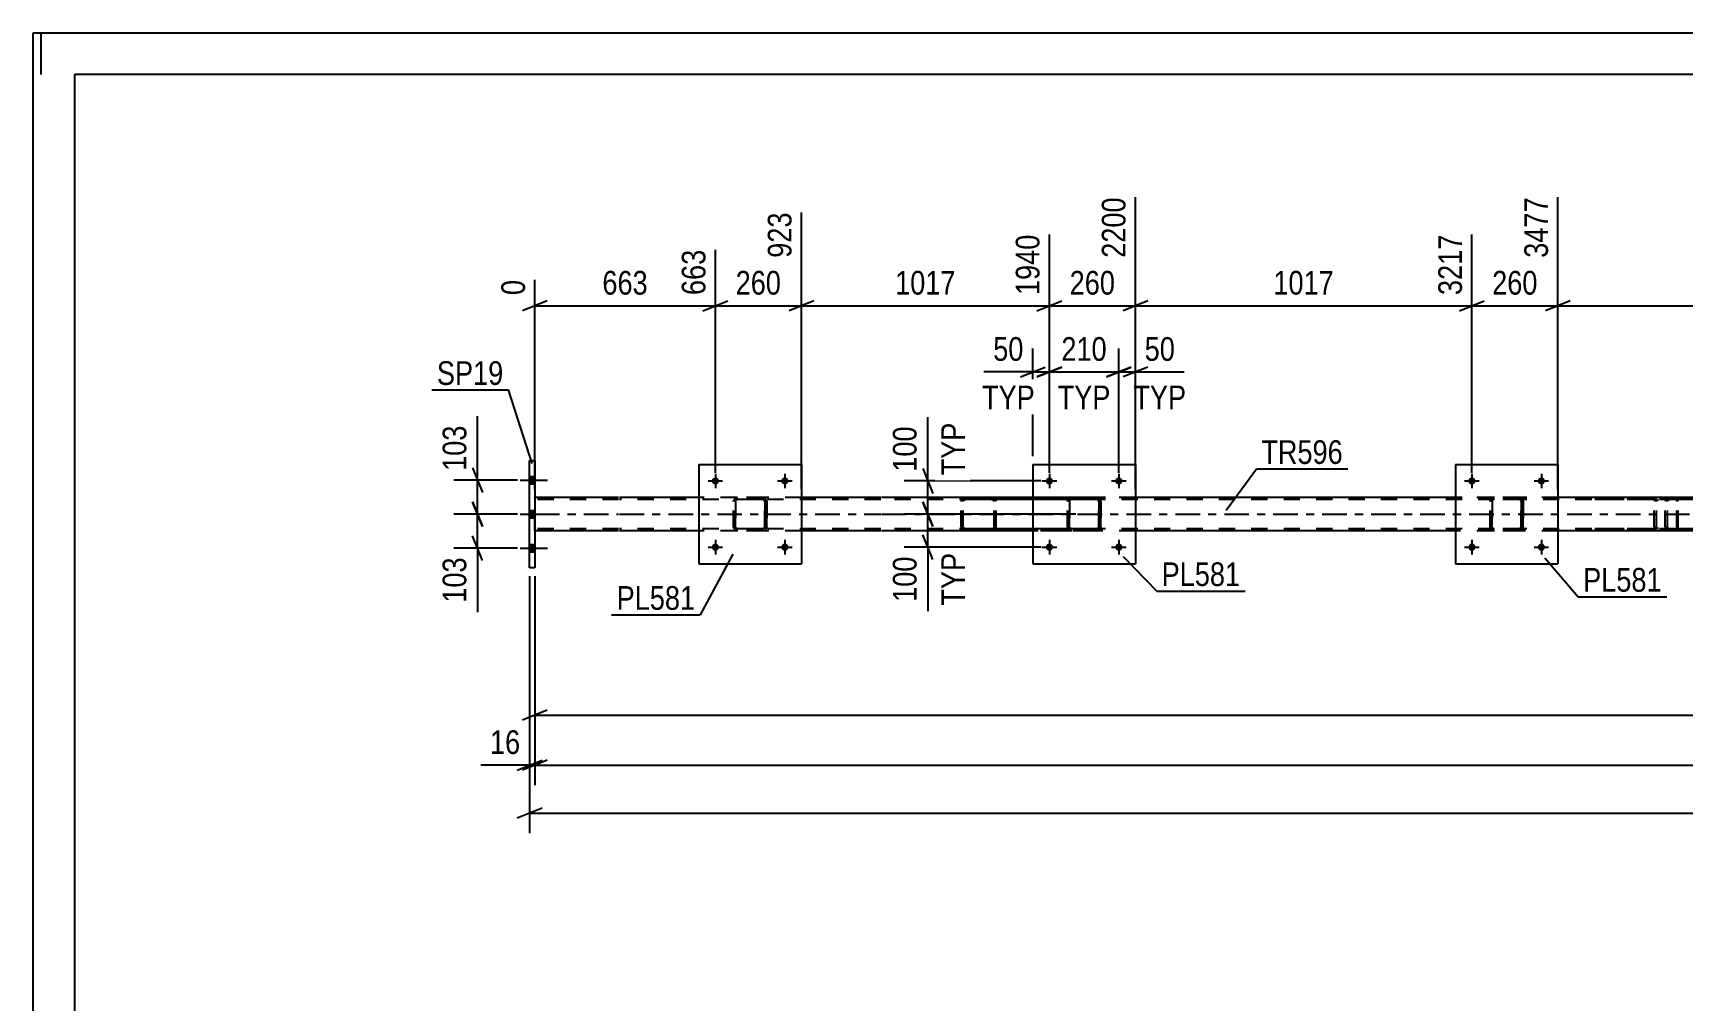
# Model space of a CAD drawing. Header units: millimetres. Extents: x -45 to 796, y -418 to 176.
# Drawn here: x -45.3 to 154.2, y 59 to 176 of the extents above; entities that cross this region are included whole.
import ezdxf

# ---------------------------------------------------------------- set-up
doc = ezdxf.new("R2010")
doc.units = ezdxf.units.MM
doc.linetypes.add('DXK_LINE_DOT2', pattern=[3.9198, 1.9599, -1.9599])
doc.linetypes.add('DXK_LINE_DOT3', pattern=[5.9187, 2.979, -0.9799, 0.9799, -0.9799])
doc.styles.add('Arial Narrow', font='ARIALN.TTF', dxfattribs={"height": 0.2})

# ---------------------------------------------------------------- blocks, each defined once
blk = doc.blocks.new('Unknown-122568648-1133')
at = {"color": 5, "linetype": 'Continuous'}
for p, q in [((795.73, 175.95), (-45.27, 175.95)), ((-45.27, 175.95), (-45.27, -418.05)), ((-44.27, 170.95), (-44.27, 175.95)), ((790.73, 170.95), (-40.27, 170.95)), ((-40.27, 170.95), (-40.27, -413.05))]:
    blk.add_line(p, q, dxfattribs=at)
blk = doc.blocks.new('Bolt-122568648-3935 - 3869')
at = {"linetype": 'Continuous'}
for points in [[(78.05, 121.82, -1), (77.17, 121.82, -1)], [(86.45, 121.82, -1), (85.57, 121.82, -1)]]:
    blk.add_hatch(color=1, dxfattribs=at).paths.add_polyline_path(points)
at = {"color": 1, "linetype": 'Continuous'}
for p, q in [((76.73, 121.82), (78.49, 121.82)), ((77.61, 122.7), (77.61, 120.94)), ((85.13, 121.82), (86.89, 121.82)), ((86.01, 122.7), (86.01, 120.94))]:
    blk.add_line(p, q, dxfattribs=at)
blk = doc.blocks.new('Bolt-122568648-3936 - 3869')
at = {"linetype": 'Continuous'}
for points in [[(78.05, 113.82, -1), (77.17, 113.82, -1)], [(86.45, 113.82, -1), (85.57, 113.82, -1)]]:
    blk.add_hatch(color=1, dxfattribs=at).paths.add_polyline_path(points)
at = {"color": 1, "linetype": 'Continuous'}
for p, q in [((76.73, 113.82), (78.49, 113.82)), ((77.61, 114.7), (77.61, 112.94)), ((85.13, 113.82), (86.89, 113.82)), ((86.01, 114.7), (86.01, 112.94))]:
    blk.add_line(p, q, dxfattribs=at)
blk = doc.blocks.new('Part-122568648-4022 - 3869')
at = {"color": 2, "linetype": 'Continuous'}
for p, q in [((25.53, 119.81), (15.41, 119.81)), ((35.23, 119.81), (25.63, 119.81)), ((57.23, 119.81), (47.63, 119.81)), ((75.61, 119.81), (57.33, 119.81)), ((126.69, 119.81), (88.01, 119.81)), ((177.77, 119.81), (139.09, 119.81)), ((25.53, 115.81), (15.41, 115.81)), ((35.23, 115.81), (25.63, 115.81)), ((57.23, 115.81), (47.63, 115.81)), ((75.61, 115.81), (57.33, 115.81)), ((126.69, 115.81), (88.01, 115.81)), ((177.77, 115.81), (139.09, 115.81))]:
    blk.add_line(p, q, dxfattribs=at)
at = {"color": 7, "linetype": 'DXK_LINE_DOT2'}
for p, q in [((15.41, 115.81), (15.41, 119.81)), ((47.63, 119.81), (35.23, 119.81)), ((699.79, 119.81), (75.61, 119.81)), ((88.01, 119.81), (75.61, 119.81)), ((139.09, 119.81), (126.69, 119.81)), ((25.53, 119.57), (15.41, 119.57)), ((57.23, 119.57), (25.63, 119.57)), ((699.79, 119.57), (57.33, 119.57)), ((25.53, 116.05), (15.41, 116.05)), ((57.23, 116.05), (25.63, 116.05)), ((47.63, 115.81), (35.23, 115.81)), ((699.79, 116.05), (57.33, 116.05)), ((88.01, 115.81), (75.61, 115.81)), ((139.09, 115.81), (126.69, 115.81))]:
    blk.add_line(p, q, dxfattribs=at)
at = {"color": 7, "linetype": 'DXK_LINE_DOT3'}
for p, q in [((15.41, 117.81), (25.53, 117.81)), ((25.63, 117.81), (57.23, 117.81)), ((57.33, 117.81), (699.79, 117.81))]:
    blk.add_line(p, q, dxfattribs=at)
blk = doc.blocks.new('Part-122568648-3990 - 3869')
at = {"color": 2, "linetype": 'Continuous'}
for p, q in [((14.77, 124.31), (15.41, 124.31)), ((14.77, 111.31), (14.77, 124.31)), ((15.41, 124.31), (15.41, 111.31)), ((15.41, 111.31), (14.77, 111.31))]:
    blk.add_line(p, q, dxfattribs=at)
blk = doc.blocks.new('Part-122568648-3991 - 3869')
at = {"color": 7, "linetype": 'DXK_LINE_DOT2'}
for p, q in [((67.44, 119.81), (67.24, 119.78)), ((82.42, 119.81), (67.44, 119.81)), ((70.87, 119.78), (70.67, 119.81)), ((66.96, 119.5), (66.93, 119.33)), ((66.93, 116.29), (66.93, 119.33)), ((66.96, 119.52), (66.96, 119.5)), ((67.18, 119.33), (67.2, 119.43)), ((67.18, 116.29), (67.18, 119.33)), ((67.2, 119.43), (67.26, 119.5)), ((67.26, 119.5), (67.34, 119.56)), ((67.34, 119.56), (67.44, 119.57)), ((82.42, 119.57), (67.44, 119.57)), ((70.67, 119.57), (70.77, 119.56)), ((70.77, 119.56), (70.85, 119.5)), ((70.85, 119.5), (70.91, 119.43)), ((70.91, 119.43), (70.93, 119.33)), ((70.93, 116.29), (70.93, 119.33)), ((71.15, 119.5), (71.14, 119.52)), ((71.18, 119.33), (71.15, 119.5)), ((71.18, 116.29), (71.18, 119.33)), ((66.93, 116.29), (66.95, 116.2)), ((66.95, 116.2), (66.96, 116.11)), ((67.2, 116.2), (67.18, 116.29)), ((67.26, 116.13), (67.2, 116.2)), ((67.24, 115.85), (67.44, 115.81)), ((67.34, 116.07), (67.26, 116.13)), ((67.44, 116.05), (67.34, 116.07)), ((82.42, 116.05), (67.44, 116.05)), ((82.42, 115.81), (67.44, 115.81)), ((70.77, 116.07), (70.67, 116.05)), ((70.67, 115.81), (70.87, 115.85)), ((70.85, 116.13), (70.77, 116.07)), ((70.91, 116.2), (70.85, 116.13)), ((70.93, 116.29), (70.91, 116.2)), ((71.14, 116.11), (71.16, 116.2)), ((71.16, 116.2), (71.18, 116.29))]:
    blk.add_line(p, q, dxfattribs=at)
for centre, start, end in [((67.42, 119.31), 110.7583, 155.68), ((70.69, 119.31), 24.32, 69.2417), ((67.42, 116.32), 204.32, 249.2417), ((70.69, 116.32), 290.7583, 335.68)]:
    blk.add_arc(centre, 0.496, start, end, dxfattribs=at)
blk = doc.blocks.new('Bolt-122568648-3933 - 3869')
at = {"linetype": 'Continuous'}
for points in [[(37.67, 121.82, -1), (36.79, 121.82, -1)], [(46.07, 121.82, -1), (45.19, 121.82, -1)]]:
    blk.add_hatch(color=1, dxfattribs=at).paths.add_polyline_path(points)
at = {"color": 1, "linetype": 'Continuous'}
for p, q in [((36.35, 121.82), (38.11, 121.82)), ((37.23, 122.7), (37.23, 120.94)), ((44.75, 121.82), (46.51, 121.82)), ((45.63, 122.7), (45.63, 120.94))]:
    blk.add_line(p, q, dxfattribs=at)
blk = doc.blocks.new('Bolt-122568648-3934 - 3869')
at = {"linetype": 'Continuous'}
for points in [[(37.67, 113.82, -1), (36.79, 113.82, -1)], [(46.07, 113.82, -1), (45.19, 113.82, -1)]]:
    blk.add_hatch(color=1, dxfattribs=at).paths.add_polyline_path(points)
at = {"color": 1, "linetype": 'Continuous'}
for p, q in [((36.35, 113.82), (38.11, 113.82)), ((37.23, 114.7), (37.23, 112.94)), ((44.75, 113.82), (46.51, 113.82)), ((45.63, 114.7), (45.63, 112.94))]:
    blk.add_line(p, q, dxfattribs=at)
blk = doc.blocks.new('Bolt-122568648-3937 - 3869')
at = {"linetype": 'Continuous'}
for points in [[(129.13, 121.82, -1), (128.25, 121.82, -1)], [(137.53, 121.82, -1), (136.65, 121.82, -1)]]:
    blk.add_hatch(color=1, dxfattribs=at).paths.add_polyline_path(points)
at = {"color": 1, "linetype": 'Continuous'}
for p, q in [((127.81, 121.82), (129.57, 121.82)), ((128.69, 122.7), (128.69, 120.94)), ((136.21, 121.82), (137.97, 121.82)), ((137.09, 122.7), (137.09, 120.94))]:
    blk.add_line(p, q, dxfattribs=at)
blk = doc.blocks.new('Part-122568648-4003 - 3869')
at = {"color": 7, "linetype": 'DXK_LINE_DOT2'}
for p, q in [((153.34, 119.81), (141.18, 119.81)), ((151.24, 119.81), (151.05, 119.78)), ((152.06, 119.81), (152.06, 119.57)), ((153.44, 119.78), (153.34, 119.81)), ((153.53, 119.67), (153.44, 119.78)), ((153.34, 119.57), (141.18, 119.57)), ((150.78, 119.5), (150.74, 119.33)), ((150.74, 116.29), (150.74, 119.33)), ((150.78, 119.52), (150.78, 119.5)), ((150.99, 119.33), (151.01, 119.43)), ((150.99, 116.29), (150.99, 119.33)), ((151.01, 119.43), (151.07, 119.5)), ((151.07, 119.5), (151.15, 119.56)), ((151.15, 119.56), (151.24, 119.57)), ((153.34, 119.57), (153.39, 119.56)), ((153.39, 119.56), (153.43, 119.5)), ((153.43, 119.5), (153.46, 119.43)), ((153.46, 119.43), (153.47, 119.33)), ((153.47, 116.29), (153.47, 119.33)), ((153.59, 119.52), (153.53, 119.67)), ((153.61, 119.33), (153.59, 119.52)), ((153.61, 116.29), (153.61, 119.33)), ((153.34, 116.05), (141.18, 116.05)), ((153.34, 115.81), (141.18, 115.81)), ((150.74, 116.29), (150.76, 116.2)), ((150.76, 116.2), (150.78, 116.11)), ((151.01, 116.2), (150.99, 116.29)), ((151.07, 116.13), (151.01, 116.2)), ((151.05, 115.85), (151.24, 115.81)), ((151.15, 116.07), (151.07, 116.13)), ((151.24, 116.05), (151.15, 116.07)), ((152.06, 115.81), (152.06, 116.05)), ((153.39, 116.07), (153.34, 116.05)), ((153.34, 115.81), (153.44, 115.85)), ((153.43, 116.13), (153.39, 116.07)), ((153.46, 116.2), (153.43, 116.13)), ((153.44, 115.85), (153.53, 115.96)), ((153.47, 116.29), (153.46, 116.2)), ((153.53, 115.96), (153.59, 116.11)), ((153.59, 116.11), (153.61, 116.29))]:
    blk.add_line(p, q, dxfattribs=at)
for centre, start, end in [((151.23, 119.32), 111.1941, 156.1506), ((151.23, 116.31), 203.8494, 248.8059)]:
    blk.add_arc(centre, 0.492, start, end, dxfattribs=at)
blk = doc.blocks.new('Bolt-122568648-3961 - 3869')
at = {"linetype": 'Continuous'}
for points in [[(15.41, 121.47), (15.41, 122.35), (14.77, 122.35), (14.77, 121.47)], [(15.41, 121.47), (15.41, 122.35), (14.77, 122.35), (14.77, 121.47)], [(15.41, 121.47), (15.41, 122.35), (14.77, 122.35), (14.77, 121.47)], [(15.41, 117.37), (15.41, 118.25), (14.77, 118.25), (14.77, 117.37)], [(15.41, 117.37), (15.41, 118.25), (14.77, 118.25), (14.77, 117.37)], [(15.41, 113.27), (15.41, 114.15), (14.77, 114.15), (14.77, 113.27)], [(15.41, 113.27), (15.41, 114.15), (14.77, 114.15), (14.77, 113.27)], [(15.41, 113.27), (15.41, 114.15), (14.77, 114.15), (14.77, 113.27)]]:
    blk.add_hatch(color=1, dxfattribs=at).paths.add_polyline_path(points)
at = {"color": 1, "linetype": 'Continuous'}
for p, q in [((13.61, 121.91), (16.93, 121.91)), ((13.61, 121.91), (16.93, 121.91)), ((13.61, 121.91), (16.93, 121.91)), ((14.77, 122.35), (15.41, 122.35)), ((14.77, 122.35), (15.41, 122.35)), ((14.77, 122.35), (15.41, 122.35)), ((14.77, 121.47), (15.41, 121.47)), ((14.77, 121.47), (15.41, 121.47)), ((14.77, 121.47), (15.41, 121.47)), ((13.61, 117.81), (16.93, 117.81)), ((13.61, 117.81), (16.93, 117.81)), ((14.77, 118.25), (15.41, 118.25)), ((14.77, 118.25), (15.41, 118.25)), ((14.77, 117.37), (15.41, 117.37)), ((14.77, 117.37), (15.41, 117.37)), ((13.61, 113.71), (16.93, 113.71)), ((13.61, 113.71), (16.93, 113.71)), ((13.61, 113.71), (16.93, 113.71)), ((14.77, 114.15), (15.41, 114.15)), ((14.77, 114.15), (15.41, 114.15)), ((14.77, 114.15), (15.41, 114.15)), ((14.77, 113.27), (15.41, 113.27)), ((14.77, 113.27), (15.41, 113.27)), ((14.77, 113.27), (15.41, 113.27))]:
    blk.add_line(p, q, dxfattribs=at)
blk = doc.blocks.new('Part-122568648-4058 - 3869')
at = {"color": 2, "linetype": 'Continuous'}
for p, q in [((75.61, 123.81), (75.61, 111.81)), ((75.61, 123.81), (88.01, 123.81)), ((88.01, 123.81), (88.01, 111.81)), ((75.61, 111.81), (88.01, 111.81))]:
    blk.add_line(p, q, dxfattribs=at)
blk = doc.blocks.new('Part-122568648-4028 - 3869')
at = {"color": 7, "linetype": 'DXK_LINE_DOT2'}
for p, q in [((152.57, 119.81), (152.38, 119.78)), ((167.56, 119.81), (152.57, 119.81)), ((156, 119.78), (155.81, 119.81)), ((152.1, 119.5), (152.06, 119.33)), ((152.06, 116.29), (152.06, 119.33)), ((152.1, 119.52), (152.1, 119.5)), ((152.32, 119.33), (152.33, 119.43)), ((152.32, 116.29), (152.32, 119.33)), ((152.33, 119.43), (152.39, 119.5)), ((152.39, 119.5), (152.47, 119.56)), ((152.47, 119.56), (152.57, 119.57)), ((167.56, 119.57), (152.57, 119.57)), ((155.81, 119.57), (155.9, 119.56)), ((155.9, 119.56), (155.99, 119.5)), ((155.99, 119.5), (156.04, 119.43)), ((156.04, 119.43), (156.06, 119.33)), ((156.06, 116.29), (156.06, 119.33)), ((156.28, 119.5), (156.28, 119.52)), ((156.32, 119.33), (156.28, 119.5)), ((156.32, 116.29), (156.32, 119.33)), ((152.06, 116.29), (152.08, 116.2)), ((152.08, 116.2), (152.1, 116.11)), ((152.33, 116.2), (152.32, 116.29)), ((152.39, 116.13), (152.33, 116.2)), ((152.38, 115.85), (152.57, 115.81)), ((152.47, 116.07), (152.39, 116.13)), ((152.57, 116.05), (152.47, 116.07)), ((167.56, 116.05), (152.57, 116.05)), ((167.56, 115.81), (152.57, 115.81)), ((155.9, 116.07), (155.81, 116.05)), ((155.81, 115.81), (156, 115.85)), ((155.99, 116.13), (155.9, 116.07)), ((156.04, 116.2), (155.99, 116.13)), ((156.06, 116.29), (156.04, 116.2)), ((156.28, 116.11), (156.3, 116.2)), ((156.3, 116.2), (156.32, 116.29))]:
    blk.add_line(p, q, dxfattribs=at)
for centre, start, end in [((152.55, 119.31), 110.7583, 155.68), ((155.83, 119.31), 24.32, 69.2417), ((152.55, 116.32), 204.32, 249.2417), ((155.83, 116.32), 290.7583, 335.68)]:
    blk.add_arc(centre, 0.496, start, end, dxfattribs=at)
blk = doc.blocks.new('Part-122568648-4053 - 3869')
at = {"color": 7, "linetype": 'DXK_LINE_DOT2'}
for p, q in [((80.1, 119.78), (80.29, 119.81)), ((80.29, 119.81), (80.1, 119.78)), ((83.33, 119.81), (80.29, 119.81)), ((83.33, 119.81), (83.51, 119.78)), ((83.51, 119.78), (83.33, 119.81)), ((79.81, 119.33), (79.84, 119.52)), ((79.84, 119.52), (79.81, 119.33)), ((79.81, 116.29), (79.81, 119.33)), ((79.81, 119.33), (79.81, 119.33)), ((79.81, 116.29), (79.81, 119.33)), ((80.05, 119.33), (80.06, 119.43)), ((80.05, 119.33), (80.06, 119.43)), ((80.05, 116.29), (80.05, 119.33)), ((80.05, 119.33), (80.05, 119.33)), ((80.05, 119.33), (80.05, 116.29)), ((80.12, 119.5), (80.06, 119.43)), ((80.19, 119.56), (80.12, 119.5)), ((80.29, 119.57), (80.19, 119.56)), ((83.33, 119.57), (80.29, 119.57)), ((83.42, 119.56), (83.33, 119.57)), ((83.5, 119.5), (83.42, 119.56)), ((83.5, 119.5), (83.55, 119.43)), ((83.55, 119.43), (83.57, 119.33)), ((83.57, 119.33), (83.55, 119.43)), ((83.57, 116.29), (83.57, 119.33)), ((83.57, 119.33), (83.57, 119.33)), ((83.57, 119.33), (83.57, 116.29)), ((83.77, 119.52), (83.81, 119.33)), ((83.81, 119.33), (83.77, 119.52)), ((83.81, 116.29), (83.81, 119.33)), ((83.81, 119.33), (83.81, 119.33)), ((83.81, 119.33), (83.81, 116.29)), ((79.81, 116.29), (79.81, 116.29)), ((79.84, 116.11), (79.81, 116.29)), ((79.81, 116.29), (79.84, 116.11)), ((80.05, 116.29), (80.05, 116.29)), ((80.06, 116.2), (80.05, 116.29)), ((80.06, 116.2), (80.05, 116.29)), ((80.12, 116.13), (80.06, 116.2)), ((80.29, 115.81), (80.1, 115.85)), ((80.1, 115.85), (80.29, 115.81)), ((80.19, 116.07), (80.12, 116.13)), ((80.29, 116.05), (80.19, 116.07)), ((83.33, 116.05), (80.29, 116.05)), ((83.33, 115.81), (80.29, 115.81)), ((83.42, 116.07), (83.33, 116.05)), ((83.51, 115.85), (83.33, 115.81)), ((83.33, 115.81), (83.51, 115.85)), ((83.5, 116.13), (83.42, 116.07)), ((83.55, 116.2), (83.5, 116.13)), ((83.57, 116.29), (83.55, 116.2)), ((83.55, 116.2), (83.57, 116.29)), ((83.57, 116.29), (83.57, 116.29)), ((83.81, 116.29), (83.77, 116.11)), ((83.77, 116.11), (83.81, 116.29)), ((83.81, 116.29), (83.81, 116.29))]:
    blk.add_line(p, q, dxfattribs=at)
at = {"color": 7, "linetype": 'DXK_LINE_DOT3'}
blk.add_line((81.81, 117.81), (81.81, 117.81), dxfattribs=at)
at = {"color": 7, "linetype": 'DXK_LINE_DOT2'}
for centre, start, end in [((80.29, 119.33), 112.5, 157.5), ((80.29, 119.33), 112.5, 157.5), ((83.33, 119.33), 22.5, 67.5), ((83.33, 119.33), 22.5, 67.5), ((80.29, 116.29), 202.5, 247.5), ((80.29, 116.29), 202.5, 247.5), ((83.33, 116.29), 292.5, 337.5), ((83.33, 116.29), 292.5, 337.5)]:
    blk.add_arc(centre, 0.48, start, end, dxfattribs=at)
blk = doc.blocks.new('Part-122568648-4103 - 3869')
at = {"color": 7, "linetype": 'DXK_LINE_DOT2'}
for p, q in [((39.72, 119.78), (39.91, 119.81)), ((39.91, 119.81), (39.72, 119.78)), ((42.95, 119.81), (39.91, 119.81)), ((42.95, 119.81), (43.13, 119.78)), ((43.13, 119.78), (42.95, 119.81)), ((39.43, 119.33), (39.46, 119.52)), ((39.46, 119.52), (39.43, 119.33)), ((39.43, 116.29), (39.43, 119.33)), ((39.43, 119.33), (39.43, 119.33)), ((39.43, 116.29), (39.43, 119.33)), ((39.67, 119.33), (39.68, 119.43)), ((39.67, 119.33), (39.68, 119.43)), ((39.67, 116.29), (39.67, 119.33)), ((39.67, 119.33), (39.67, 119.33)), ((39.67, 119.33), (39.67, 116.29)), ((39.74, 119.5), (39.68, 119.43)), ((39.81, 119.56), (39.74, 119.5)), ((39.91, 119.57), (39.81, 119.56)), ((42.95, 119.57), (39.91, 119.57)), ((43.04, 119.56), (42.95, 119.57)), ((43.12, 119.5), (43.04, 119.56)), ((43.12, 119.5), (43.17, 119.43)), ((43.17, 119.43), (43.19, 119.33)), ((43.19, 119.33), (43.17, 119.43)), ((43.19, 116.29), (43.19, 119.33)), ((43.19, 119.33), (43.19, 119.33)), ((43.19, 119.33), (43.19, 116.29)), ((43.39, 119.52), (43.43, 119.33)), ((43.43, 119.33), (43.39, 119.52)), ((43.43, 116.29), (43.43, 119.33)), ((43.43, 119.33), (43.43, 119.33)), ((43.43, 119.33), (43.43, 116.29)), ((39.43, 116.29), (39.43, 116.29)), ((39.46, 116.11), (39.43, 116.29)), ((39.43, 116.29), (39.46, 116.11)), ((39.67, 116.29), (39.67, 116.29)), ((39.68, 116.2), (39.67, 116.29)), ((39.68, 116.2), (39.67, 116.29)), ((39.74, 116.13), (39.68, 116.2)), ((39.91, 115.81), (39.72, 115.85)), ((39.72, 115.85), (39.91, 115.81)), ((39.81, 116.07), (39.74, 116.13)), ((39.91, 116.05), (39.81, 116.07)), ((42.95, 116.05), (39.91, 116.05)), ((42.95, 115.81), (39.91, 115.81)), ((43.04, 116.07), (42.95, 116.05)), ((43.13, 115.85), (42.95, 115.81)), ((42.95, 115.81), (43.13, 115.85)), ((43.12, 116.13), (43.04, 116.07)), ((43.17, 116.2), (43.12, 116.13)), ((43.19, 116.29), (43.17, 116.2)), ((43.17, 116.2), (43.19, 116.29)), ((43.19, 116.29), (43.19, 116.29)), ((43.43, 116.29), (43.39, 116.11)), ((43.39, 116.11), (43.43, 116.29)), ((43.43, 116.29), (43.43, 116.29))]:
    blk.add_line(p, q, dxfattribs=at)
at = {"color": 7, "linetype": 'DXK_LINE_DOT3'}
blk.add_line((41.43, 117.81), (41.43, 117.81), dxfattribs=at)
at = {"color": 7, "linetype": 'DXK_LINE_DOT2'}
for centre, start, end in [((39.91, 119.33), 112.5, 157.5), ((39.91, 119.33), 112.5, 157.5), ((42.95, 119.33), 22.5, 67.5), ((42.95, 119.33), 22.5, 67.5), ((39.91, 116.29), 202.5, 247.5), ((39.91, 116.29), 202.5, 247.5), ((42.95, 116.29), 292.5, 337.5), ((42.95, 116.29), 292.5, 337.5)]:
    blk.add_arc(centre, 0.48, start, end, dxfattribs=at)
blk = doc.blocks.new('Part-122568648-4108 - 3869')
at = {"color": 2, "linetype": 'Continuous'}
for p, q in [((35.23, 123.81), (35.23, 111.81)), ((35.23, 123.81), (47.63, 123.81)), ((47.63, 123.81), (47.63, 111.81)), ((35.23, 111.81), (47.63, 111.81))]:
    blk.add_line(p, q, dxfattribs=at)
blk = doc.blocks.new('Part-122568648-4128 - 3869')
at = {"color": 7, "linetype": 'DXK_LINE_DOT2'}
for p, q in [((131.18, 119.78), (131.37, 119.81)), ((131.37, 119.81), (131.18, 119.78)), ((134.41, 119.81), (131.37, 119.81)), ((134.41, 119.81), (134.59, 119.78)), ((134.59, 119.78), (134.41, 119.81)), ((130.89, 119.33), (130.92, 119.52)), ((130.92, 119.52), (130.89, 119.33)), ((130.89, 116.29), (130.89, 119.33)), ((130.89, 119.33), (130.89, 119.33)), ((130.89, 116.29), (130.89, 119.33)), ((131.13, 119.33), (131.14, 119.43)), ((131.13, 119.33), (131.14, 119.43)), ((131.13, 116.29), (131.13, 119.33)), ((131.13, 119.33), (131.13, 119.33)), ((131.13, 119.33), (131.13, 116.29)), ((131.2, 119.5), (131.14, 119.43)), ((131.27, 119.56), (131.2, 119.5)), ((131.37, 119.57), (131.27, 119.56)), ((134.41, 119.57), (131.37, 119.57)), ((134.5, 119.56), (134.41, 119.57)), ((134.58, 119.5), (134.5, 119.56)), ((134.58, 119.5), (134.63, 119.43)), ((134.63, 119.43), (134.65, 119.33)), ((134.65, 119.33), (134.63, 119.43)), ((134.65, 116.29), (134.65, 119.33)), ((134.65, 119.33), (134.65, 119.33)), ((134.65, 119.33), (134.65, 116.29)), ((134.85, 119.52), (134.89, 119.33)), ((134.89, 119.33), (134.85, 119.52)), ((134.89, 116.29), (134.89, 119.33)), ((134.89, 119.33), (134.89, 119.33)), ((134.89, 119.33), (134.89, 116.29)), ((130.89, 116.29), (130.89, 116.29)), ((130.92, 116.11), (130.89, 116.29)), ((130.89, 116.29), (130.92, 116.11)), ((131.13, 116.29), (131.13, 116.29)), ((131.14, 116.2), (131.13, 116.29)), ((131.14, 116.2), (131.13, 116.29)), ((131.2, 116.13), (131.14, 116.2)), ((131.37, 115.81), (131.18, 115.85)), ((131.18, 115.85), (131.37, 115.81)), ((131.27, 116.07), (131.2, 116.13)), ((131.37, 116.05), (131.27, 116.07)), ((134.41, 116.05), (131.37, 116.05)), ((134.41, 115.81), (131.37, 115.81)), ((134.5, 116.07), (134.41, 116.05)), ((134.59, 115.85), (134.41, 115.81)), ((134.41, 115.81), (134.59, 115.85)), ((134.58, 116.13), (134.5, 116.07)), ((134.63, 116.2), (134.58, 116.13)), ((134.65, 116.29), (134.63, 116.2)), ((134.63, 116.2), (134.65, 116.29)), ((134.65, 116.29), (134.65, 116.29)), ((134.89, 116.29), (134.85, 116.11)), ((134.85, 116.11), (134.89, 116.29)), ((134.89, 116.29), (134.89, 116.29))]:
    blk.add_line(p, q, dxfattribs=at)
at = {"color": 7, "linetype": 'DXK_LINE_DOT3'}
blk.add_line((132.89, 117.81), (132.89, 117.81), dxfattribs=at)
at = {"color": 7, "linetype": 'DXK_LINE_DOT2'}
for centre, start, end in [((131.37, 119.33), 112.5, 157.5), ((131.37, 119.33), 112.5, 157.5), ((134.41, 119.33), 22.5, 67.5), ((134.41, 119.33), 22.5, 67.5), ((131.37, 116.29), 202.5, 247.5), ((131.37, 116.29), 202.5, 247.5), ((134.41, 116.29), 292.5, 337.5), ((134.41, 116.29), 292.5, 337.5)]:
    blk.add_arc(centre, 0.48, start, end, dxfattribs=at)
blk = doc.blocks.new('Part-122568648-4133 - 3869')
at = {"color": 2, "linetype": 'Continuous'}
for p, q in [((126.69, 123.81), (126.69, 111.81)), ((126.69, 123.81), (139.09, 123.81)), ((139.09, 123.81), (139.09, 111.81)), ((126.69, 111.81), (139.09, 111.81))]:
    blk.add_line(p, q, dxfattribs=at)
blk = doc.blocks.new('Bolt-122568648-4141 - 3869')
at = {"linetype": 'Continuous'}
for points in [[(129.13, 113.82, -1), (128.25, 113.82, -1)], [(137.53, 113.82, -1), (136.65, 113.82, -1)]]:
    blk.add_hatch(color=1, dxfattribs=at).paths.add_polyline_path(points)
at = {"color": 1, "linetype": 'Continuous'}
for p, q in [((127.81, 113.82), (129.57, 113.82)), ((128.69, 114.7), (128.69, 112.94)), ((136.21, 113.82), (137.97, 113.82)), ((137.09, 114.7), (137.09, 112.94))]:
    blk.add_line(p, q, dxfattribs=at)
blk = doc.blocks.new('StraightDimension-122568648-12233 - 3869')
at = {"color": 7, "linetype": 'Continuous'}
for p, q in [((37.23, 122.82), (37.23, 149.77)), ((15.41, 120.81), (15.41, 146.12)), ((16.91, 143.59), (13.91, 142.39)), ((15.41, 142.99), (37.23, 142.99)), ((35.73, 142.39), (38.73, 143.59))]:
    blk.add_line(p, q, dxfattribs=at)
at = {"color": 0, "linetype": 'Continuous'}
for points in [[(36.63, 150.37), (32.43, 150.37), (32.43, 143.69), (36.63, 143.69)], [(14.81, 146.72), (10.61, 146.72), (10.61, 143.69), (14.81, 143.69)]]:
    blk.add_wipeout(points, dxfattribs=at)
at = {"color": 0}
blk.add_wipeout([(29.66, 143.74), (29.66, 147.94), (22.97, 147.94), (22.97, 143.74)], dxfattribs=at)
at = {"color": 3, "linetype": 'Continuous', "style": 'Arial Narrow'}
for s, height, p in [('663', 2.863, (36.03, 144.29)), ('0', 2.86, (14.21, 144.29))]:
    blk.add_text(s, height=height, rotation=90.0002, dxfattribs=at).set_placement(p)
at = {"color": 3, "style": 'Arial Narrow'}
blk.add_text('663', height=2.863, dxfattribs=at).set_placement((23.57, 144.34))
blk = doc.blocks.new('StraightDimension-122568648-4539 - 3869')
at = {"color": 7, "linetype": 'Continuous'}
for p, q in [((13.31, 117.81), (5.62, 117.81)), ((7.87, 119.31), (9.07, 116.31)), ((8.47, 113.71), (8.47, 117.81)), ((13.31, 113.71), (5.62, 113.71)), ((9.07, 112.21), (7.87, 115.21))]:
    blk.add_line(p, q, dxfattribs=at)
at = {"color": 0}
blk.add_wipeout([(7.72, 113.19), (3.52, 113.19), (3.52, 106.51), (7.72, 106.51)], dxfattribs=at)
at = {"color": 7, "linetype": 'Continuous'}
blk.add_line((8.47, 113.71), (8.47, 105.98), dxfattribs=at)
blk.add_line((8.47, 113.71), (8.47, 105.98), dxfattribs=at)
at = {"color": 3, "style": 'Arial Narrow'}
blk.add_text('103', height=2.863, rotation=90.0002, dxfattribs=at).set_placement((7.12, 107.11))
blk = doc.blocks.new('StraightDimension-122568648-12227 - 3869')
at = {"color": 7, "linetype": 'Continuous'}
for p, q in [((139.09, 120.81), (139.09, 156.1)), ((179.77, 122.82), (179.77, 151.6)), ((140.59, 143.59), (137.59, 142.39)), ((139.09, 142.99), (179.77, 142.99)), ((178.27, 142.39), (181.27, 143.59))]:
    blk.add_line(p, q, dxfattribs=at)
at = {"color": 0, "linetype": 'Continuous'}
blk.add_wipeout([(179.17, 152.2), (174.97, 152.2), (174.97, 143.69), (179.17, 143.69)], dxfattribs=at)
at = {"color": 0}
blk.add_wipeout([(163.68, 143.74), (163.68, 147.94), (155.17, 147.94), (155.17, 143.74)], dxfattribs=at)
at = {"color": 3, "linetype": 'Continuous', "style": 'Arial Narrow'}
blk.add_text('4494', height=2.863, rotation=90.0002, dxfattribs=at).set_placement((178.57, 144.29))
at = {"color": 3, "style": 'Arial Narrow'}
blk.add_text('1017', height=2.863, dxfattribs=at).set_placement((155.77, 144.34))
blk = doc.blocks.new('StraightDimension-122568648-12231 - 3869')
at = {"color": 7, "linetype": 'Continuous'}
for p, q in [((47.63, 120.81), (47.63, 154.27)), ((77.61, 122.82), (77.61, 151.6)), ((49.13, 143.59), (46.13, 142.39)), ((47.63, 142.99), (77.61, 142.99)), ((76.11, 142.39), (79.11, 143.59))]:
    blk.add_line(p, q, dxfattribs=at)
at = {"color": 0, "linetype": 'Continuous'}
blk.add_wipeout([(77.01, 152.2), (72.81, 152.2), (72.81, 143.69), (77.01, 143.69)], dxfattribs=at)
at = {"color": 0}
blk.add_wipeout([(66.87, 143.74), (66.87, 147.94), (58.36, 147.94), (58.36, 143.74)], dxfattribs=at)
at = {"color": 3, "linetype": 'Continuous', "style": 'Arial Narrow'}
blk.add_text('1940', height=2.863, rotation=90.0002, dxfattribs=at).set_placement((76.41, 144.29))
at = {"color": 3, "style": 'Arial Narrow'}
blk.add_text('1017', height=2.863, dxfattribs=at).set_placement((58.96, 144.34))
blk = doc.blocks.new('StraightDimension-122568648-4457 - 3869')
at = {"color": 7, "linetype": 'Continuous'}
for p, q in [((77.61, 122.82), (77.61, 137.84)), ((86.01, 122.82), (86.01, 137.84)), ((76.11, 134.39), (79.11, 135.59)), ((77.61, 134.99), (86.01, 134.99)), ((87.51, 135.59), (84.51, 134.39))]:
    blk.add_line(p, q, dxfattribs=at)
at = {"color": 0}
blk.add_wipeout([(85.15, 135.74), (85.15, 139.94), (78.46, 139.94), (78.46, 135.74)], dxfattribs=at)
at = {"color": 0, "linetype": 'Continuous'}
blk.add_wipeout([(85.6, 129.89), (85.6, 134.09), (78.01, 134.09), (78.01, 129.89)], dxfattribs=at)
at = {"color": 3, "style": 'Arial Narrow'}
blk.add_text('210', height=2.863, dxfattribs=at).set_placement((79.06, 136.34))
at = {"color": 3, "linetype": 'Continuous', "style": 'Arial Narrow'}
blk.add_text('TYP', height=2.863, dxfattribs=at).set_placement((78.61, 130.49))
blk = doc.blocks.new('StraightDimension-122568648-4487 - 3869')
at = {"color": 7, "linetype": 'Continuous'}
for p, q in [((14.77, 110.31), (14.77, 79.28)), ((16.27, 82.28), (13.27, 81.08)), ((14.77, 81.68), (700.43, 81.68))]:
    blk.add_line(p, q, dxfattribs=at)
blk = doc.blocks.new('StraightDimension-122568648-4444 - 3869')
at = {"color": 7, "linetype": 'Continuous'}
for p, q in [((75.61, 124.81), (75.61, 137.84)), ((77.61, 122.82), (77.61, 137.84)), ((74.11, 134.39), (77.11, 135.59)), ((75.61, 134.99), (77.61, 134.99)), ((79.11, 135.59), (76.11, 134.39))]:
    blk.add_line(p, q, dxfattribs=at)
at = {"color": 0}
blk.add_wipeout([(75.08, 135.74), (75.08, 139.94), (70.22, 139.94), (70.22, 135.74)], dxfattribs=at)
at = {"color": 7, "linetype": 'Continuous'}
blk.add_line((75.61, 134.99), (69.7, 134.99), dxfattribs=at)
at = {"color": 3, "style": 'Arial Narrow'}
blk.add_text('50', height=2.863, dxfattribs=at).set_placement((70.82, 136.34))
at = {"color": 0, "linetype": 'Continuous'}
blk.add_wipeout([(76.45, 129.89), (76.45, 134.09), (68.86, 134.09), (68.86, 129.89)], dxfattribs=at)
at = {"color": 7, "linetype": 'Continuous'}
blk.add_line((75.61, 134.99), (69.7, 134.99), dxfattribs=at)
at = {"color": 3, "linetype": 'Continuous', "style": 'Arial Narrow'}
blk.add_text('TYP', height=2.863, dxfattribs=at).set_placement((69.46, 130.49))
blk = doc.blocks.new('StraightDimension-122568648-4349 - 3869')
at = {"color": 7, "linetype": 'Continuous'}
for p, q in [((15.41, 110.31), (15.41, 91.13)), ((16.91, 94.13), (13.91, 92.93)), ((15.41, 93.53), (580.9, 93.53))]:
    blk.add_line(p, q, dxfattribs=at)
blk = doc.blocks.new('StraightDimension-122568648-4413 - 3869')
at = {"color": 7, "linetype": 'Continuous'}
for p, q in [((76.61, 121.82), (60.05, 121.82)), ((62.3, 123.32), (63.5, 120.32)), ((62.9, 117.81), (62.9, 121.82)), ((80.81, 117.81), (60.05, 117.81)), ((63.5, 116.31), (62.3, 119.31))]:
    blk.add_line(p, q, dxfattribs=at)
at = {"color": 0}
blk.add_wipeout([(62.15, 129.02), (57.95, 129.02), (57.95, 122.34), (62.15, 122.34)], dxfattribs=at)
at = {"color": 7, "linetype": 'Continuous'}
blk.add_line((62.9, 121.82), (62.9, 129.55), dxfattribs=at)
at = {"color": 3, "style": 'Arial Narrow'}
blk.add_text('100', height=2.863, rotation=90.0002, dxfattribs=at).set_placement((61.55, 122.94))
at = {"color": 0, "linetype": 'Continuous'}
blk.add_wipeout([(68, 129.48), (63.8, 129.48), (63.8, 121.89), (68, 121.89)], dxfattribs=at)
at = {"color": 7, "linetype": 'Continuous'}
blk.add_line((62.9, 121.82), (62.9, 129.55), dxfattribs=at)
at = {"color": 3, "linetype": 'Continuous', "style": 'Arial Narrow'}
blk.add_text('TYP', height=2.863, rotation=90.0002, dxfattribs=at).set_placement((67.4, 122.49))
blk = doc.blocks.new('StraightDimension-122568648-4428 - 3869')
at = {"color": 7, "linetype": 'Continuous'}
for p, q in [((80.81, 117.81), (60.05, 117.81)), ((62.3, 119.31), (63.5, 116.31)), ((62.9, 113.82), (62.9, 117.81)), ((76.61, 113.82), (60.05, 113.82)), ((63.5, 112.32), (62.3, 115.32))]:
    blk.add_line(p, q, dxfattribs=at)
at = {"color": 0}
blk.add_wipeout([(62.15, 113.29), (57.95, 113.29), (57.95, 106.61), (62.15, 106.61)], dxfattribs=at)
at = {"color": 7, "linetype": 'Continuous'}
blk.add_line((62.9, 113.82), (62.9, 106.08), dxfattribs=at)
at = {"color": 3, "style": 'Arial Narrow'}
blk.add_text('100', height=2.863, rotation=90.0002, dxfattribs=at).set_placement((61.55, 107.21))
at = {"color": 0, "linetype": 'Continuous'}
blk.add_wipeout([(68, 113.74), (63.8, 113.74), (63.8, 106.15), (68, 106.15)], dxfattribs=at)
at = {"color": 7, "linetype": 'Continuous'}
blk.add_line((62.9, 113.82), (62.9, 106.08), dxfattribs=at)
at = {"color": 3, "linetype": 'Continuous', "style": 'Arial Narrow'}
blk.add_text('TYP', height=2.863, rotation=90.0002, dxfattribs=at).set_placement((67.4, 106.75))
blk = doc.blocks.new('StraightDimension-122568648-4473 - 3869')
at = {"color": 7, "linetype": 'Continuous'}
for p, q in [((86.01, 122.82), (86.01, 137.84)), ((88.01, 124.81), (88.01, 137.84)), ((84.51, 134.39), (87.51, 135.59)), ((86.01, 134.99), (88.01, 134.99)), ((89.51, 135.59), (86.51, 134.39))]:
    blk.add_line(p, q, dxfattribs=at)
at = {"color": 0}
blk.add_wipeout([(93.39, 135.74), (93.39, 139.94), (88.53, 139.94), (88.53, 135.74)], dxfattribs=at)
at = {"color": 7, "linetype": 'Continuous'}
blk.add_line((88.01, 134.99), (93.91, 134.99), dxfattribs=at)
at = {"color": 3, "style": 'Arial Narrow'}
blk.add_text('50', height=2.863, dxfattribs=at).set_placement((89.13, 136.34))
at = {"color": 0, "linetype": 'Continuous'}
blk.add_wipeout([(94.75, 129.89), (94.75, 134.09), (87.16, 134.09), (87.16, 129.89)], dxfattribs=at)
at = {"color": 7, "linetype": 'Continuous'}
blk.add_line((88.01, 134.99), (93.91, 134.99), dxfattribs=at)
at = {"color": 3, "linetype": 'Continuous', "style": 'Arial Narrow'}
blk.add_text('TYP', height=2.863, dxfattribs=at).set_placement((87.76, 130.49))
blk = doc.blocks.new('StraightDimension-122568648-4508 - 3869')
at = {"color": 7, "linetype": 'Continuous'}
for p, q in [((15.41, 110.31), (15.41, 85.08)), ((16.91, 88.08), (13.91, 86.88)), ((15.41, 87.48), (699.79, 87.48))]:
    blk.add_line(p, q, dxfattribs=at)
blk = doc.blocks.new('StraightDimension-122568648-4518 - 3869')
at = {"color": 7, "linetype": 'Continuous'}
for p, q in [((14.77, 110.31), (14.77, 85.08)), ((15.41, 110.31), (15.41, 85.08)), ((13.27, 86.88), (16.27, 88.08)), ((16.91, 88.08), (13.91, 86.88)), ((14.77, 87.48), (15.41, 87.48))]:
    blk.add_line(p, q, dxfattribs=at)
at = {"color": 0}
blk.add_wipeout([(14.24, 88.23), (14.24, 92.43), (9.38, 92.43), (9.38, 88.23)], dxfattribs=at)
at = {"color": 7, "linetype": 'Continuous'}
blk.add_line((14.77, 87.48), (8.86, 87.48), dxfattribs=at)
blk.add_line((14.77, 87.48), (8.86, 87.48), dxfattribs=at)
at = {"color": 3, "style": 'Arial Narrow'}
blk.add_text('16', height=2.863, dxfattribs=at).set_placement((9.98, 88.83))
blk = doc.blocks.new('StraightDimension-122568648-4529 - 3869')
at = {"color": 7, "linetype": 'Continuous'}
for p, q in [((13.31, 121.91), (5.62, 121.91)), ((7.87, 123.41), (9.07, 120.41)), ((8.47, 117.81), (8.47, 121.91)), ((13.31, 117.81), (5.62, 117.81)), ((9.07, 116.31), (7.87, 119.31))]:
    blk.add_line(p, q, dxfattribs=at)
at = {"color": 0}
blk.add_wipeout([(7.72, 129.12), (3.52, 129.12), (3.52, 122.44), (7.72, 122.44)], dxfattribs=at)
at = {"color": 7, "linetype": 'Continuous'}
blk.add_line((8.47, 121.91), (8.47, 129.65), dxfattribs=at)
blk.add_line((8.47, 121.91), (8.47, 129.65), dxfattribs=at)
at = {"color": 3, "style": 'Arial Narrow'}
blk.add_text('103', height=2.863, rotation=90.0002, dxfattribs=at).set_placement((7.12, 123.04))
blk = doc.blocks.new('StraightDimension-122568648-12228 - 3869')
at = {"color": 7, "linetype": 'Continuous'}
for p, q in [((139.09, 120.81), (139.09, 156.1)), ((128.69, 122.82), (128.69, 151.6)), ((127.19, 142.39), (130.19, 143.59)), ((128.69, 142.99), (139.09, 142.99)), ((140.59, 143.59), (137.59, 142.39))]:
    blk.add_line(p, q, dxfattribs=at)
at = {"color": 0}
blk.add_wipeout([(137.23, 143.74), (137.23, 147.94), (130.54, 147.94), (130.54, 143.74)], dxfattribs=at)
at = {"color": 0, "linetype": 'Continuous'}
blk.add_wipeout([(138.49, 156.7), (134.29, 156.7), (134.29, 148.19), (138.49, 148.19)], dxfattribs=at)
at = {"color": 3, "linetype": 'Continuous', "style": 'Arial Narrow'}
blk.add_text('3477', height=2.863, rotation=90.0002, dxfattribs=at).set_placement((137.89, 148.79))
at = {"color": 3, "style": 'Arial Narrow'}
blk.add_text('260', height=2.863, dxfattribs=at).set_placement((131.14, 144.34))
blk = doc.blocks.new('StraightDimension-122568648-12229 - 3869')
at = {"color": 7, "linetype": 'Continuous'}
for p, q in [((88.01, 120.81), (88.01, 156.1)), ((128.69, 122.82), (128.69, 151.6)), ((89.51, 143.59), (86.51, 142.39)), ((88.01, 142.99), (128.69, 142.99)), ((127.19, 142.39), (130.19, 143.59))]:
    blk.add_line(p, q, dxfattribs=at)
at = {"color": 0, "linetype": 'Continuous'}
blk.add_wipeout([(128.09, 152.2), (123.89, 152.2), (123.89, 143.69), (128.09, 143.69)], dxfattribs=at)
at = {"color": 0}
blk.add_wipeout([(112.6, 143.74), (112.6, 147.94), (104.09, 147.94), (104.09, 143.74)], dxfattribs=at)
at = {"color": 3, "linetype": 'Continuous', "style": 'Arial Narrow'}
blk.add_text('3217', height=2.863, rotation=90.0002, dxfattribs=at).set_placement((127.49, 144.29))
at = {"color": 3, "style": 'Arial Narrow'}
blk.add_text('1017', height=2.863, dxfattribs=at).set_placement((104.69, 144.34))
blk = doc.blocks.new('StraightDimension-122568648-12230 - 3869')
at = {"color": 7, "linetype": 'Continuous'}
for p, q in [((88.01, 120.81), (88.01, 156.1)), ((77.61, 122.82), (77.61, 151.6)), ((76.11, 142.39), (79.11, 143.59)), ((77.61, 142.99), (88.01, 142.99)), ((89.51, 143.59), (86.51, 142.39))]:
    blk.add_line(p, q, dxfattribs=at)
at = {"color": 0}
blk.add_wipeout([(86.15, 143.74), (86.15, 147.94), (79.46, 147.94), (79.46, 143.74)], dxfattribs=at)
at = {"color": 0, "linetype": 'Continuous'}
blk.add_wipeout([(87.41, 156.7), (83.21, 156.7), (83.21, 148.19), (87.41, 148.19)], dxfattribs=at)
at = {"color": 3, "linetype": 'Continuous', "style": 'Arial Narrow'}
blk.add_text('2200', height=2.863, rotation=90.0002, dxfattribs=at).set_placement((86.81, 148.79))
at = {"color": 3, "style": 'Arial Narrow'}
blk.add_text('260', height=2.863, dxfattribs=at).set_placement((80.06, 144.34))
blk = doc.blocks.new('StraightDimension-122568648-12232 - 3869')
at = {"color": 7, "linetype": 'Continuous'}
for p, q in [((47.63, 120.81), (47.63, 154.27)), ((37.23, 122.82), (37.23, 149.77)), ((35.73, 142.39), (38.73, 143.59)), ((37.23, 142.99), (47.63, 142.99)), ((49.13, 143.59), (46.13, 142.39))]:
    blk.add_line(p, q, dxfattribs=at)
at = {"color": 0}
blk.add_wipeout([(45.77, 143.74), (45.77, 147.94), (39.08, 147.94), (39.08, 143.74)], dxfattribs=at)
at = {"color": 0, "linetype": 'Continuous'}
blk.add_wipeout([(47.03, 154.87), (42.83, 154.87), (42.83, 148.19), (47.03, 148.19)], dxfattribs=at)
at = {"color": 3, "linetype": 'Continuous', "style": 'Arial Narrow'}
blk.add_text('923', height=2.863, rotation=90.0002, dxfattribs=at).set_placement((46.43, 148.79))
at = {"color": 3, "style": 'Arial Narrow'}
blk.add_text('260', height=2.863, dxfattribs=at).set_placement((39.68, 144.34))
blk = doc.blocks.new('Mark-122568648-3986 - 3869')
at = {"color": 0}
blk.add_wipeout([(11.6, 133.43), (11.6, 136.43), (3.56, 136.43), (3.56, 133.43)], dxfattribs=at)
blk.add_wipeout([(11.6, 133.43), (11.6, 136.43), (3.56, 136.43), (3.56, 133.43)], dxfattribs=at)
at = {"color": 30, "linetype": 'Continuous'}
for p in [(2.96, 132.83), (15.09, 123.95)]:
    blk.add_line(p, (12.2, 132.83), dxfattribs=at)
at = {"color": 3, "style": 'Arial Narrow'}
blk.add_text('SP19', height=2.863, dxfattribs=at).set_placement((3.56, 133.43))
blk = doc.blocks.new('Mark-122568648-4054 - 3869')
at = {"color": 0}
blk.add_wipeout([(100.69, 109.12), (100.69, 112.12), (91.18, 112.12), (91.18, 109.12)], dxfattribs=at)
blk.add_wipeout([(100.69, 109.12), (100.69, 112.12), (91.18, 112.12), (91.18, 109.12)], dxfattribs=at)
at = {"color": 30, "linetype": 'Continuous'}
for p, q in [((86.52, 112.71), (90.58, 108.52)), ((90.58, 108.52), (101.29, 108.52))]:
    blk.add_line(p, q, dxfattribs=at)
at = {"color": 3, "style": 'Arial Narrow'}
blk.add_text('PL581', height=2.863, dxfattribs=at).set_placement((91.18, 109.12))
blk = doc.blocks.new('Mark-122568648-4018 - 3869')
at = {"color": 0}
blk.add_wipeout([(113.1, 123.88), (113.1, 126.88), (103.23, 126.88), (103.23, 123.88)], dxfattribs=at)
blk.add_wipeout([(113.1, 123.88), (113.1, 126.88), (103.23, 126.88), (103.23, 123.88)], dxfattribs=at)
at = {"color": 30, "linetype": 'Continuous'}
for p, q in [((98.97, 118.28), (102.63, 123.28)), ((102.63, 123.28), (113.7, 123.28))]:
    blk.add_line(p, q, dxfattribs=at)
at = {"color": 3, "style": 'Arial Narrow'}
blk.add_text('TR596', height=2.863, dxfattribs=at).set_placement((103.23, 123.88))
blk = doc.blocks.new('Mark-122568648-4104 - 3869')
at = {"color": 0}
blk.add_wipeout([(34.8, 106.25), (34.8, 109.25), (25.29, 109.25), (25.29, 106.25)], dxfattribs=at)
blk.add_wipeout([(34.8, 106.25), (34.8, 109.25), (25.29, 109.25), (25.29, 106.25)], dxfattribs=at)
at = {"color": 30, "linetype": 'Continuous'}
for p in [(39.33, 112.98), (24.69, 105.65)]:
    blk.add_line(p, (35.4, 105.65), dxfattribs=at)
at = {"color": 3, "style": 'Arial Narrow'}
blk.add_text('PL581', height=2.863, dxfattribs=at).set_placement((25.29, 106.25))
blk = doc.blocks.new('Mark-122568648-4129 - 3869')
at = {"color": 0}
blk.add_wipeout([(151.65, 108.44), (151.65, 111.44), (142.14, 111.44), (142.14, 108.44)], dxfattribs=at)
blk.add_wipeout([(151.65, 108.44), (151.65, 111.44), (142.14, 111.44), (142.14, 108.44)], dxfattribs=at)
at = {"color": 30, "linetype": 'Continuous'}
for p, q in [((137.49, 112.54), (141.54, 107.84)), ((141.54, 107.84), (152.25, 107.84))]:
    blk.add_line(p, q, dxfattribs=at)
at = {"color": 3, "style": 'Arial Narrow'}
blk.add_text('PL581', height=2.863, dxfattribs=at).set_placement((142.14, 108.44))

msp = doc.modelspace()

# ---------------------------------------------------------------- block references
for name in ['Unknown-122568648-1133', 'Part-122568648-3990 - 3869', 'Part-122568648-4108 - 3869', 'Part-122568648-4058 - 3869', 'Part-122568648-4133 - 3869', 'Bolt-122568648-3961 - 3869', 'Part-122568648-4022 - 3869', 'Bolt-122568648-3933 - 3869', 'Bolt-122568648-3935 - 3869', 'Bolt-122568648-3937 - 3869', 'Part-122568648-4103 - 3869', 'Part-122568648-3991 - 3869', 'Part-122568648-4053 - 3869', 'Part-122568648-4128 - 3869', 'Part-122568648-4003 - 3869', 'Part-122568648-4028 - 3869', 'Bolt-122568648-3934 - 3869', 'Bolt-122568648-3936 - 3869', 'Bolt-122568648-4141 - 3869']:
    msp.add_blockref(name, (0, 0))

# ---------------------------------------------------------------- next in the draw order: block references
for name in ['StraightDimension-122568648-12227 - 3869', 'StraightDimension-122568648-12231 - 3869', 'StraightDimension-122568648-12233 - 3869', 'StraightDimension-122568648-4539 - 3869']:
    msp.add_blockref(name, (0, 0))

# ---------------------------------------------------------------- next in the draw order: block references
for name in ['StraightDimension-122568648-12228 - 3869', 'StraightDimension-122568648-12232 - 3869', 'StraightDimension-122568648-4457 - 3869', 'StraightDimension-122568648-4529 - 3869', 'StraightDimension-122568648-4487 - 3869']:
    msp.add_blockref(name, (0, 0))

# ---------------------------------------------------------------- next in the draw order: block references
for name in ['StraightDimension-122568648-4444 - 3869', 'StraightDimension-122568648-4473 - 3869', 'Mark-122568648-3986 - 3869', 'StraightDimension-122568648-4349 - 3869']:
    msp.add_blockref(name, (0, 0))

# ---------------------------------------------------------------- next in the draw order: block references
for name in ['StraightDimension-122568648-12229 - 3869', 'StraightDimension-122568648-4413 - 3869']:
    msp.add_blockref(name, (0, 0))

# ---------------------------------------------------------------- next in the draw order: block references
for name in ['StraightDimension-122568648-12230 - 3869', 'Mark-122568648-4018 - 3869', 'StraightDimension-122568648-4428 - 3869']:
    msp.add_blockref(name, (0, 0))

# ---------------------------------------------------------------- next in the draw order: block references
msp.add_blockref('StraightDimension-122568648-4508 - 3869', (0, 0))

# ---------------------------------------------------------------- next in the draw order: block references
for name in ['Mark-122568648-4104 - 3869', 'Mark-122568648-4054 - 3869', 'Mark-122568648-4129 - 3869', 'StraightDimension-122568648-4518 - 3869']:
    msp.add_blockref(name, (0, 0))

doc.saveas('drawing.dxf')
